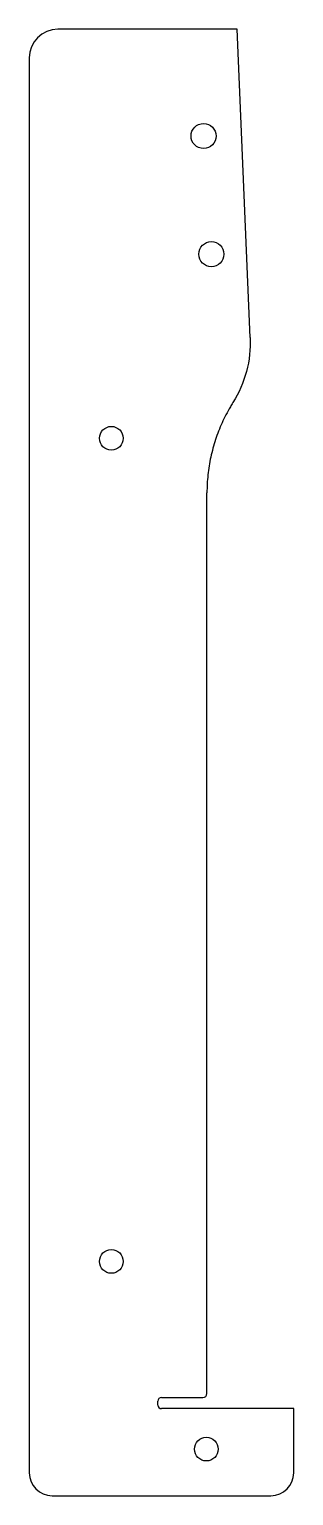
# Model space of a CAD drawing. Header units: millimetres. Extents: x -130 to -60, y -394 to -5.
import ezdxf

# ---------------------------------------------------------------- set-up
doc = ezdxf.new("R2010")
doc.units = ezdxf.units.MM
doc.layers.add('CUTOUTS', color=1, linetype='CONTINUOUS')
doc.layers.add('PERIMETER', color=5, linetype='CONTINUOUS')

msp = doc.modelspace()

# ---------------------------------------------------------------- linework, layer by layer
at = {"layer": 'CUTOUTS'}
for centre, radius in [((-84.08, -33.71), 3.32), ((-82, -65), 3.32), ((-108.52, -113.77), 3.15), ((-108.52, -331.77), 3.15), ((-83.33, -381.48), 3.15)]:
    msp.add_circle(centre, radius, dxfattribs=at)
at = {"layer": 'PERIMETER'}
for p, q in [((-120.17, -5.45), (-122.72, -5.45)), ((-120.17, -5.45), (-120.17, -5.45)), ((-114.27, -5.45), (-120.17, -5.45)), ((-114.27, -5.45), (-114.27, -5.45)), ((-104.17, -5.45), (-114.27, -5.45)), ((-104.17, -5.45), (-104.17, -5.45)), ((-101.27, -5.45), (-104.17, -5.45)), ((-101.27, -5.45), (-101.27, -5.45)), ((-75.12, -5.45), (-101.27, -5.45)), ((-71.72, -87.1), (-75.12, -5.45)), ((-130.27, -13), (-130.27, -387.77)), ((-83.17, -366.77), (-83.17, -128.23)), ((-96.17, -369.82), (-96.17, -368.77)), ((-95.22, -367.82), (-84.22, -367.82)), ((-60.17, -370.77), (-95.22, -370.77)), ((-60.17, -387.77), (-60.17, -370.77)), ((-124.22, -393.82), (-66.22, -393.82))]:
    msp.add_line(p, q, dxfattribs=at)
for centre, radius, start, end in [((-122.72, -13), 7.55, 90, 180), ((-95.22, -368.77), 0.95, 90, 180), ((-84.22, -366.77), 1.05, 270, 360), ((-95.22, -369.82), 0.95, 180, 270), ((-124.22, -387.77), 6.05, 180, 270), ((-66.22, -387.77), 6.05, -90, 0)]:
    msp.add_arc(centre, radius, start, end, dxfattribs=at)
for points, knots in [([(-71.72, -87.1), (-71.59, -90.12), (-71.92, -93.14), (-72.7, -96.06), (-73.47, -98.98), (-74.68, -101.77), (-76.29, -104.33)], [0, 0, 0, 0, 0.905292, 0.905292, 0.905292, 1.810583, 1.810583, 1.810583, 1.810583]), ([(-76.29, -104.33), (-76.52, -104.7), (-76.75, -105.07), (-76.97, -105.44), (-77.78, -106.82), (-78.51, -108.23), (-79.17, -109.68), (-79.82, -111.13), (-80.4, -112.62), (-80.9, -114.13), (-81.4, -115.65), (-81.82, -117.19), (-82.16, -118.74), (-82.5, -120.3), (-82.75, -121.88), (-82.92, -123.46), (-83.09, -125.04), (-83.17, -126.64), (-83.17, -128.23)], [0.2467559, 0.2467559, 0.2467559, 0.2467559, 0.2857143, 0.2857143, 0.2857143, 0.4285714, 0.4285714, 0.4285714, 0.5714286, 0.5714286, 0.5714286, 0.7142857, 0.7142857, 0.7142857, 0.8571429, 0.8571429, 0.8571429, 1, 1, 1, 1])]:
    msp.add_open_spline(points, degree=3, knots=knots, dxfattribs=at)

doc.saveas('drawing.dxf')
